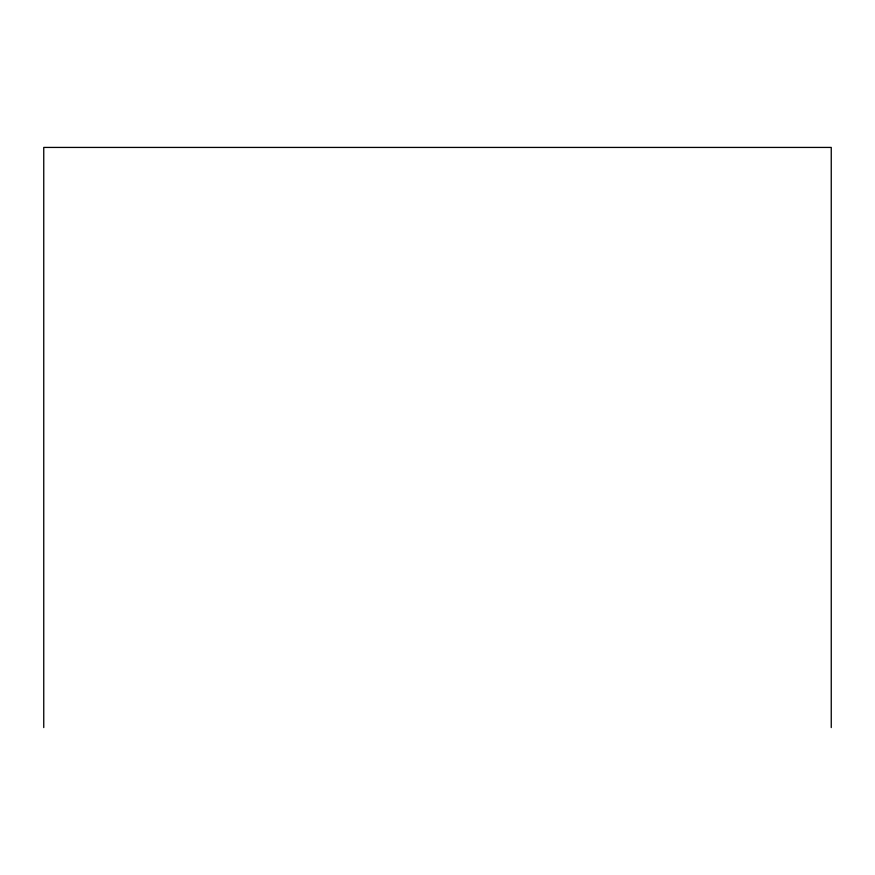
<?xml version="1.0" encoding="UTF-8"?>
<svg xmlns="http://www.w3.org/2000/svg" width="875" height="875" viewBox="0 0 875 875"><rect width="100%" height="100%" fill="white"/><g stroke="black" fill="none" stroke-linecap="round" stroke-linejoin="round"><path stroke-width="1.31" d="M831.25 727.573L831.25 147.427L43.75 147.427L43.75 727.573"/></g></svg>
